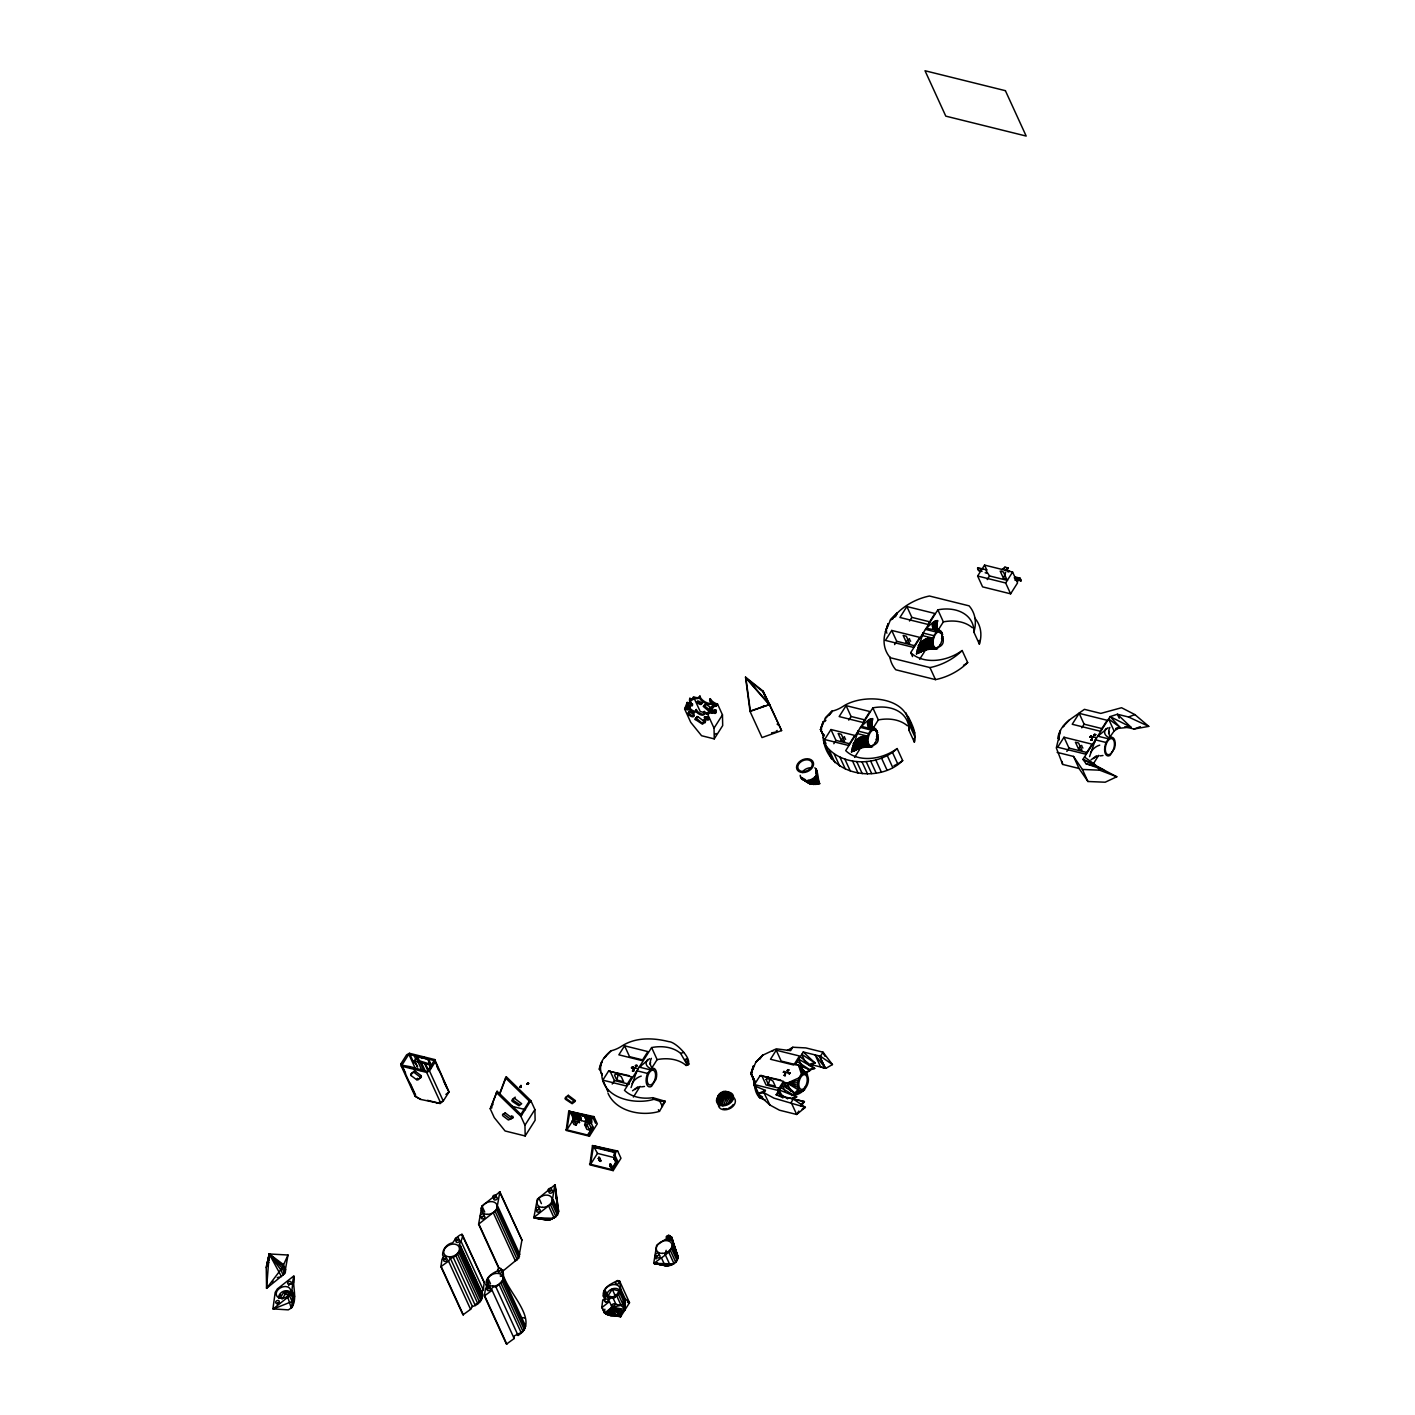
<?xml version="1.0" encoding="UTF-8"?>
<svg xmlns="http://www.w3.org/2000/svg" width="1415" height="1415" viewBox="0 0 1415 1415"><rect width="100%" height="100%" fill="white"/><g stroke="black" fill="none" stroke-linecap="round" stroke-linejoin="round"><path stroke-width="1.5" d="M691.051 699.753A3.113 1.61 -76.1 0 0 692.36 698.656L694.535 698.303A7.393 3.449 32.4 0 0 699.328 697.029A7.146 3.325 32.4 0 0 704.741 702.972A7.146 3.325 32.4 0 0 711.515 703.609A8.26 3.856 32.4 0 1 709.676 699.594L710.277 698.656A6.456 3.007 32.4 0 0 717.547 704.069L722.464 714.84L722.694 725.577L714.257 738.878L701.575 735.729L690.768 722.375L684.63 708.986L687.177 702.459A3.449 1.769 -76.1 0 0 690.007 702.335L691.068 702.601A4.21 2.176 -76.1 0 1 690.838 698.621L689.777 698.356A4.21 2.176 -76.1 0 0 690.007 702.335M684.63 708.986L685.691 709.251L687.637 706.386L688.221 702.724L687.177 702.459M937.579 620.601L936.235 628.614L937.579 620.601C933.21 619.929 923.464 631.886 926.913 628.455L940.161 630.666C952.03 654.101 927.055 645.099 916.495 653.854L923.111 633.053L933.688 635.671L937.491 631.072C927.373 629.021 935.563 614.092 936.606 628.95L936.606 626.757L933.316 622.565L934.254 627.499L938.87 630.559L936.306 630.577L940.161 630.666L942.691 634.521L932.414 626.191L942.142 632.717L934.961 626.739L935.793 620.937L936.783 624.599L935.775 628.578M268.938 1260.305L269.257 1253.973L288.006 1255.017L284.663 1273.606L266.568 1288.34L266.25 1267.628L269.257 1253.973L283.283 1264.426L285.865 1270.033M797.742 1085.163C797.901 1080.423 799.581 1072.499 805.56 1072.818C813.519 1081.131 803.384 1095.458 792.701 1095.175L798.52 1089.143L797.742 1085.163L784.016 1082.333L776.145 1094.75L781.699 1097.103M870.084 747.085C864.53 742.574 867.572 728.937 875.142 728.707C887.028 752.143 862.053 743.14 851.494 751.913L858.109 731.095L868.686 733.713M935.085 649.043L932.538 645.169L933.688 635.671M291.72 1307.796L292.144 1301.464L289.544 1295.875L291.685 1292.408L293.595 1276.118L277.322 1288.959L275.182 1292.426L272.918 1308.893L288.271 1309.865C299.856 1304.294 291.543 1285.368 294.108 1276.418L294.019 1276.224M936.925 627.871L933.812 623.078L936.677 623.095L936.235 628.614L936.606 626.757L932.361 625.306L936.925 627.871L937.614 631.125M293.559 1282.945L294.108 1276.418M872.577 718.643L871.392 727.947L872.577 718.643C868.209 717.971 858.463 729.928 861.912 726.496L872.489 729.114C865.078 729.397 867.537 714.15 871.445 723.613L871.392 727.947L871.605 724.798L868.297 720.606L869.252 725.541L873.851 728.601L871.304 728.637L875.142 728.707L877.689 732.563L876.433 732.174M933.971 621.68L933.812 623.078L934.89 621.256L936.482 624.351L936.005 627.995M288.006 1255.017L282.08 1267.999L266.568 1288.34L269.257 1253.973L282.965 1266.213L285.547 1271.837M868.969 719.722L868.545 722.057L873.886 728.831L877.123 730.777L868.032 725.93L872.171 727.009L874.841 729.592L867.413 724.232L872.418 726.974L872.595 729.167L871.499 726.16L867.36 723.348L871.923 725.93L872.011 728.124L872.418 726.974L867.501 722.428L871.605 724.798L872.011 728.124M610.944 1315.685L611.988 1307.195A2.547 1.84 -24.5 0 1 613.597 1303.799L621.079 1305.391L625.218 1309.512L619.805 1313.598L614.393 1315.596L605.691 1313.863L609.299 1315.366L611.988 1307.195L615.843 1304.099L613.279 1298.475A2.547 1.822 -24.6 0 0 609.865 1298.793A2.547 1.822 -24.6 0 0 609.405 1301.57L616.179 1315.172L620.69 1316.64L629.516 1302.702L619.593 1281.017L617.577 1280.522C611.386 1283.865 602.224 1287.226 603.268 1295.999L604.983 1299.748M619.593 1281.017L620.725 1289.065L625.147 1298.705L622.795 1303.94L621.079 1305.391L611.988 1307.195L607.707 1314.8L604.382 1312.855L601.817 1307.23L602.772 1299.907A2.547 1.822 -24.6 0 0 605.443 1297.679A2.547 1.822 -24.6 0 0 603.268 1295.999M604.859 1309.193L604.382 1312.855L606.221 1313.987L611.988 1307.195L625.218 1309.512L625.147 1298.705L629.516 1302.702L627.499 1302.207M613.279 1298.475L618.39 1294.301L620.725 1289.065M667.65 1265.947L654.154 1263.383C661.689 1256.379 677.891 1250.453 671.506 1237.081L669.49 1236.586L656.648 1245.288L653.73 1263.294L667.65 1265.947L675.822 1262.41L678.156 1257.174L671.506 1237.081L672.143 1241.45M409.908 1068.413L410.138 1066.662L401.895 1065.177L408.829 1054.246L428.533 1059.287L429.647 1061.692L428.427 1063.602L417.655 1060.295L416.47 1056.687L434.21 1060.543L427.277 1071.473L410.138 1066.662M873.356 730.105L872.171 727.009L867.625 725.099L873.886 728.831L870.667 724.215L871.693 718.767L871.233 726.673L871.463 722.393L869.871 719.298L868.81 721.137L871.675 721.155L871.003 726.054M936.394 629.905L936.447 625.572L932.503 624.386L938.074 629.905L933.051 627.871L939.843 631.55L932.644 627.057L935.439 627.588L938.888 630.772L935.686 626.173L936.695 620.707L936.252 627.305L936.482 624.351L932.821 623.484L937.42 628.932M292.286 1306.912L294.532 1296.211L291.95 1290.621M440.896 1266.673L448.537 1261.119L450.341 1258.271C456.001 1257.068 460.777 1251.974 460.529 1245.978L459.344 1244.439C466.862 1230.484 459.203 1232.836 452.729 1242.794C446.945 1243.75 442.4 1249.215 442.612 1255.123L443.797 1256.52L441.993 1259.368L440.896 1266.673L462.97 1314.853L470.594 1309.317L472.398 1306.469C478.075 1305.249 482.851 1300.155 482.586 1294.177L460.529 1245.978M482.586 1294.177L481.401 1292.638L483.222 1289.773L484.248 1282.503L462.192 1234.322M478.588 1224.205L496.594 1209.966L499.866 1191.855L481.967 1206.022L478.588 1224.205L498.805 1268.388M502.679 1271.254L518.668 1258.147L521.94 1240.053L499.866 1191.855M533.915 1217.431L551.921 1203.192L554.768 1184.974L537.275 1199.248L533.915 1217.431L549.993 1219.978L557.439 1215.237L558.642 1211.664L555.193 1185.08M590.763 1121.847L590.975 1116.647L592.018 1117.779M589.454 1136.21L588.711 1134.6L593.239 1127.472L591.399 1123.457L592.036 1116.913L593.982 1116.63L597.289 1123.846L589.454 1136.21L566.177 1130.444L568.759 1111.146L593.982 1116.63M612.748 1167.941L616.852 1161.485L614.039 1155.365L614.676 1151.067M613.155 1170.63L612.412 1169.02L617.541 1160.937L615.101 1155.63L615.737 1151.332L617.665 1151.032L620.99 1158.266L613.155 1170.63L589.878 1164.846L592.461 1145.566L617.665 1151.032M500.556 1269.361L502.573 1269.856C501.794 1288.004 542.741 1320.142 518.085 1335.442A2.547 1.822 -24.6 0 0 514.671 1335.742A2.547 1.822 -24.6 0 0 514.176 1338.519L506.446 1344.144L484.372 1295.945L485.451 1288.676A2.547 1.822 -24.6 0 0 487.255 1287.933M487.874 1288.782L486.035 1284.767C485.433 1277.108 492.473 1272.969 498.628 1270.422M600.756 1160.76L599.659 1158.231C602.472 1168.914 596.812 1148.467 599.854 1161.237L599.058 1157.877L600.756 1160.512M599.642 1161.096L600.597 1160.335L599.482 1157.93L600.314 1160.265M609.706 1164.846C614.994 1167.18 609.706 1169.391 609.706 1164.846L610.856 1164.368L611.581 1167.552C606.982 1160.212 614.305 1171.39 610.856 1164.846L609.741 1164.704L610.838 1167.127L609.741 1164.952L610.626 1165.058M614.694 1157.576L615.649 1160.954L614.977 1157.629M669.949 1236.144C669.684 1240.849 663.246 1236.268 668.641 1235.401C673.805 1236.091 668.676 1243.467 667.332 1238.868M717.723 1100.375C717.776 1093.424 730.847 1089.462 732.333 1097.403C732.28 1104.372 719.191 1108.334 717.723 1100.375A7.623 5.041 -0.4 0 1 722.817 1094.078A7.623 1.627 78.5 0 1 724.993 1093.158M908.147 716.397C911.968 724.338 916.902 733.041 914.373 742.168L908.855 730.122C913.153 696.834 863.999 692.289 842.933 706.456A24.108 17.334 -24.6 0 1 832.232 711.126L825.44 717.989L820.541 729.574A24.108 17.334 -24.6 0 1 823.212 737.569L825.971 743.582M1059.216 739.921A9.534 4.917 -76.1 0 1 1060.472 730.618L1056.315 747.898L1062.647 764.418L1079.044 768.487L1087.923 781.505L1105.186 782.212L1116.789 776.764L1097.368 766.541L1086.03 763.729L1082.988 759.377L1110.103 716.609L1117.408 714.239L1128.498 716.998L1148.75 726.373L1133.999 729.043L1124.766 726.744M266.568 1265.824L269.257 1253.973L282.08 1267.999L284.663 1273.606M514.176 1338.519L492.119 1290.321A2.547 1.822 -24.6 0 1 492.615 1287.544A2.547 1.822 -24.6 0 1 496.028 1287.261L503.262 1279.938L502.573 1269.856M292.074 1307.372L294.285 1297.997L291.685 1292.408M867.537 743.229L861.859 743.193L857.525 744.803L852.75 748.712L851.494 751.913M932.538 645.169L926.86 645.152L922.527 646.761L917.751 650.652L916.495 653.854M858.109 731.095L857.384 733.624L867.961 736.242L866.634 736.03L866.157 738.453L866.652 744.768L871.375 747.191M923.111 633.053L922.385 635.583L932.963 638.2L931.636 637.988L931.176 640.394L931.671 646.726L936.376 649.149M631.497 1067.883L633.124 1067.37L631.497 1067.883L633.124 1067.37L632.54 1068.148L633.177 1067.158L632.116 1066.892M783.132 1072.305L784.812 1071.58M1089.975 736.932L1091.619 736.419L1089.975 736.932L1091.619 736.419L1091.036 737.197L1091.673 736.207L1090.611 735.942M822.38 724.197L820.541 729.574L823.3 735.605L820.541 729.574L823.106 721.668M810.76 1064.522L825.953 1068.29L832.462 1064.558L823.017 1052.176L805.825 1047.914L792.789 1047.242L790.631 1050.655L776.304 1048.833L762.65 1055.236L755.858 1062.099L750.958 1073.684L755.168 1082.811M886.887 628.578L890.442 619.929L897.234 613.084A47.686 34.296 -24.6 0 1 929.443 596.016L969.098 605.85A47.686 34.296 -24.6 0 1 973.856 632.081L979.375 644.126A37.922 27.292 -24.6 0 0 979.215 640.376M266.25 1267.628L269.257 1253.973L280.701 1269.644L283.283 1275.251M608.627 1315.207L620.69 1316.64L621.61 1312.466L611.988 1307.195L604.806 1312.943L601.817 1307.23M932.467 640.624L927.037 640.694L922.987 642.428L917.769 647.858L918.795 649.538C916.549 656.118 924.702 650.652 922.527 646.761L920.015 643.312L921.059 642.162L926.082 638.837L931.636 637.988M631.072 1087.587L636.891 1070.784L647.469 1073.419L651.271 1068.803A9.534 4.917 -76.1 0 1 656.047 1079.238L651.519 1086.366A9.534 4.917 -76.1 0 1 646.743 1075.931L647.469 1073.419M650.086 1064.345L650.564 1062.347M1089.568 756.636L1095.387 739.833L1105.964 742.468L1114.118 731.042L1119.813 727.115L1110.103 716.609L1130.85 727.098L1115.621 728.654L1119.813 727.115L1108.599 718.979L1114.118 731.042M1108.582 733.394L1109.059 731.396M665.192 1254.221L666.147 1250.312M685.231 708.048L686.293 708.314A3.803 1.769 32.4 0 0 689.919 707.907A3.821 1.769 32.4 0 0 694.199 711.091A3.821 1.769 32.4 0 0 696.268 709.481A4.846 2.264 32.4 0 0 701.893 714.062A4.846 2.264 32.4 0 0 704.21 711.444A2.688 1.256 32.4 0 0 707.235 713.072L709.163 711.356A3.184 1.645 -76.1 0 0 709.587 707.659A4.316 2.229 -76.1 0 0 711.993 707.376L713.054 707.624A3.184 1.645 -76.1 0 0 713.072 704.086L712.01 703.821A3.184 1.645 -76.1 0 1 711.993 707.376M870.773 726.62L871.304 724.639M552.204 1219.323L534.269 1217.961L545.748 1219.871M636.166 1073.313L636.891 1070.784M1094.662 742.362L1095.387 739.833M1105.964 742.468L1105.239 744.98A9.534 4.917 -76.1 0 0 1110.014 755.415L1114.542 748.287A9.534 4.917 -76.1 0 0 1109.749 737.852M707.553 713.284L709.163 713.39L710.224 711.621A3.184 1.645 -76.1 0 0 710.631 707.925A4.316 2.229 -76.1 0 0 713.054 707.624M520.278 1087.286L520.968 1085.517L520.826 1087.428L519.729 1087.145L520.968 1085.517L520.826 1087.428M633.036 1071.137L633.708 1069.386L633.584 1071.279L632.47 1071.014L633.708 1069.386L633.584 1071.279M784.671 1075.559L785.343 1073.79L785.219 1075.701L784.122 1075.418L785.343 1073.79L785.219 1075.701M1091.513 740.187L1092.203 738.435L1092.079 740.328L1090.965 740.063L1092.203 738.435L1092.079 740.328M605.673 1056.757A9.534 4.917 -76.1 0 0 604.311 1057.872L611.015 1050.814A24.108 17.334 -24.6 0 0 621.716 1046.145C635.53 1037.036 653.323 1037.726 668.764 1041.635C676.299 1041.635 695.508 1062.364 686.151 1065.477A37.922 27.292 -24.6 0 0 657.126 1059.605L651.607 1047.56L624.493 1090.328A38.612 27.769 -24.6 0 0 652.863 1097.686L665.298 1101.312L659.461 1111.359C641.579 1116.7 616.162 1111.624 608.043 1093.353M888.107 623.626L885.542 631.532A47.686 34.296 -24.6 0 0 890.3 657.745L929.973 667.579A47.686 34.296 -24.6 0 0 962.165 650.529L967.683 662.574A38.612 27.769 -24.6 0 1 963.474 665.315M765.303 1100.109L759.678 1097.775C752.78 1090.947 755.769 1081.025 750.958 1073.684L753.523 1065.778L750.958 1073.684L755.132 1082.068M887.382 626.155L885.542 631.532L886.957 633.124M753.717 1079.716L750.958 1073.684L752.798 1068.307M659.284 1100.145L662.415 1106.512L661.672 1105.363L665.298 1101.312L660.027 1101.294L653.942 1099.313C635.706 1104.885 605.479 1099.048 601.994 1077.257A24.108 17.334 -24.6 0 0 599.323 1069.262L601.976 1061.568A9.534 4.917 -76.1 0 0 600.738 1070.872M823.919 736.437L820.541 729.574L823.194 721.88M888.196 623.82L885.542 631.532L886.745 630.966M1003.5 578.31L1000.21 571.147L1003.394 571.943L1006.666 579.089L1003.5 578.31L1005.658 572.297M490.209 1108.723L497.107 1091.266L521.64 1115.144L520.578 1114.879L529.015 1101.577L530.077 1101.843L505.544 1077.947L506.305 1076.762L530.82 1100.64L534.905 1109.537L535.118 1120.273L525.177 1135.962L505.084 1130.974L494.277 1117.62L490.209 1108.723L493.074 1104.213M497.107 1091.266L490.97 1107.538L492.013 1107.804M505.544 1077.947L499.407 1094.237L500.45 1094.485M500.149 1093.034L506.305 1076.762M841.43 740.646L838.158 733.483L841.324 734.279L844.614 741.425L841.43 740.646L842.827 737.056M906.449 642.587L903.159 635.441L906.343 636.237L909.615 643.383L906.449 642.587L907.829 639.014M1078.708 749.384L1075.435 742.238L1078.601 743.016L1081.874 750.18L1078.708 749.384L1080.105 745.793M616.745 1080.016L614.481 1075.082L616.905 1073.72L621.344 1076.78L623.608 1081.732L616.745 1080.016L618.125 1075.135A6.35 3.272 -76.1 0 1 616.799 1073.755M768.38 1084.438L769.76 1079.557A6.35 3.272 -76.1 0 1 768.08 1076.974L766.116 1079.504L768.38 1084.438L775.261 1086.154L772.997 1081.201L768.54 1078.142L766.116 1079.504M867.466 738.683L859.294 739.744L852.767 745.9L853.758 751.1L860.921 747.368L868.651 746.766L860.161 746.819L852.608 751.56L852.29 747.898L856.446 743.529L861.841 741.071L867.324 741.053M930.274 637.935L931.176 640.394L928.877 638.077L931.017 642.781L926.082 638.837L931.671 646.726L930.929 648.583L926.86 645.152L920.015 643.312L918.3 645.877L919.945 648.495L919.785 652.209L925.941 649.308L933.652 648.724L925.18 648.778L917.627 653.5L917.291 649.856L921.448 645.488L926.86 643.029L932.326 643.011M600.685 1160.884L598.899 1157.912L600.331 1161.184L598.899 1158.85L599.642 1158.107M615.118 1160.813L613.933 1158.195L615.95 1160.831L614.234 1157.718L615.136 1157.824L597.501 1153.384L594.247 1147.441L615.401 1152.677M895.465 616.763L897.234 613.084L890.442 619.929M420.768 1099.437L415.09 1096.236L401.294 1066.132L400.923 1063.832L406.636 1054.794L409.43 1053.291L434.812 1059.587L448.98 1091.991L443.266 1101.029L440.153 1103.47L420.768 1099.437L415.09 1096.236L414.701 1093.954M853.157 746.678L854.925 746.536L854.784 750.251L852.361 750.693L860.408 745.387L868.085 745.033C865.75 748.765 860.992 738.453 856.04 740.222L858.94 744.131L858.551 748.146L854.925 746.536L853.298 743.919L854.094 742.61L859.719 737.498L866.634 736.03M414.825 1061.02L417.584 1067.034L414.259 1060.879L415.586 1058.774L414.117 1055.555M410.668 1074.622L414.294 1071.137L415.532 1071.438L421.033 1075.595L420.556 1077.947L416.594 1079.698L411.093 1075.559L410.668 1074.622L414.294 1071.137M411.093 1075.559L411.57 1073.189M422.413 1058.279L423.315 1056.846L427.312 1059.234M413.392 1072.552L415.532 1071.438M427.56 1059.446L432.159 1066.273M416.594 1079.698L417.496 1078.283M417.85 1080.016L421.458 1076.532M420.556 1077.947L421.033 1075.595M430.903 1068.555L429.063 1064.54L430.39 1062.435M401.294 1066.132L426.676 1072.411L429.47 1070.907L435.201 1061.887L434.812 1059.587M685.691 709.251A3.803 1.769 32.4 0 0 689.317 708.844L689.919 707.907M699.328 697.029L699.93 696.074A7.146 3.325 32.4 0 0 705.342 702.035A7.146 3.325 32.4 0 0 712.116 702.671L711.515 703.609M689.317 708.844A3.821 1.769 32.4 0 0 693.598 712.046A3.821 1.769 32.4 0 0 695.667 710.418L696.268 709.481M695.048 719.634L697.1 716.379M695.667 710.418A4.846 2.264 32.4 0 0 701.292 715.017A4.846 2.264 32.4 0 0 703.609 712.382L704.21 711.444M703.609 712.382A2.688 1.256 32.4 0 0 706.633 714.027L707.235 713.072M714.257 738.878L714.027 728.141L707.695 714.292L708.614 713.514M717.547 704.069L716.344 705.979L715.477 704.546A6.456 3.007 32.4 0 1 709.676 699.594M714.027 728.141L722.464 714.84M519.729 1087.145L520.968 1085.517M527.6 1083.112L526.999 1084.067L528.096 1084.332L528.697 1083.377L527.6 1083.112C527.795 1084.81 526.292 1083.925 528.697 1083.377M527.105 1084.208L528.149 1083.253M525.177 1135.962L524.947 1125.226L520.879 1116.329L530.82 1100.64M524.947 1125.226L534.905 1109.537M570.563 1113.021L573.8 1118.964L566.867 1129.895L569.821 1111.412L570.563 1113.021L591.718 1118.257M574.189 1121.264L573.128 1116.7L581.37 1118.841M576.082 1125.031L574.419 1121.405L576.223 1118.557L577.886 1122.183L576.082 1125.031L573.959 1124.501L572.297 1120.892L574.119 1118.045L572.527 1117.638M579.478 1122.573L578.417 1118.009L579.478 1122.573L575.764 1121.653M607.778 1091L602.808 1080.158L608.538 1071.137L629.038 1075.63M624.581 1045.809L618.85 1054.829L642.127 1060.613L647.84 1051.575L624.581 1045.809L629.534 1056.651L642.233 1059.8M891.733 630.436L885.419 640.411L913.436 647.363L919.768 637.387L891.733 630.436L896.703 641.278L914.727 645.753M906.874 606.54L899.94 617.471L927.975 624.422L934.908 613.491L906.874 606.54L911.844 617.382L929.85 621.857M591.399 1123.457L588.746 1122.803L590.957 1127.613L589.454 1130.001L586.8 1129.329L584.607 1124.518L586.111 1122.148L575.463 1118.274L573.995 1115.073M830.959 729.539L824.644 739.514L848.434 745.422L854.766 735.429L830.959 729.539L835.929 740.381L849.814 743.812M846.099 705.643L839.166 716.574L862.973 722.464L869.889 711.533L846.099 705.643L851.069 716.485L864.936 719.917M586.518 1121.246L585.35 1117.549L590.285 1118.787M588.304 1123.103L586.093 1118.292L586.995 1116.86L589.206 1121.688L587.243 1125.173L589.454 1130.001M612.2 1084.032L614.411 1080.547L609.989 1070.907M590.409 1122.113L589.807 1123.068L590.232 1121.706L591.806 1122.095M894.598 644.603L896.703 641.278M909.527 621.026L911.844 617.382M833.824 743.706L835.929 740.381M848.752 720.129L851.069 716.485M565.805 1129.63L588.021 1135.131L592.178 1127.207L593.239 1127.472M589.153 1133.362L592.178 1127.207M632.47 1071.014L633.708 1069.386M635.547 1066.185C638.165 1066.096 633.832 1066.362 636.149 1065.23L637.245 1065.513L636.644 1066.45L635.353 1065.778L636.149 1065.23M908.855 730.122A37.922 27.292 -24.6 0 0 872.843 707.871L845.71 750.64A38.612 27.769 -24.6 0 0 897.163 748.57L902.682 760.616C878.538 784.388 826.201 775.491 823.212 737.569M912.569 656.595L910.729 652.58L937.844 609.83A37.922 27.292 -24.6 0 1 973.856 632.081M597.501 1153.384L590.568 1164.315L593.522 1145.832L594.247 1147.441M633.389 1097.05L640.146 1086.384M651.501 1068.484L657.126 1059.605M854.607 757.361L861.364 746.696M872.719 728.796L878.344 719.917L872.843 707.871M919.626 659.302L926.383 648.654M937.721 630.754L943.363 621.875L937.844 609.83M982.01 571.43L978.579 570.581L977.783 567.698L986.768 569.927L986.167 570.864L989.527 575.94L1007.551 580.415M939.171 631.461L940.568 633.407M978.579 570.581L977.783 567.698M1017.933 580.875L1015.298 580.221L1015.899 579.283L1017.562 582.892L1010.628 593.822L982.594 586.871L977.624 576.029L984.557 565.098L1012.592 572.049L1014.803 576.86L1020.091 578.169L1021.188 580.592L1018.234 580.415L1017.137 577.992L1018.234 580.415M589.507 1164.05L611.722 1169.551L616.48 1160.671L617.541 1160.937M987.21 579.584L989.527 575.94M1010.628 593.822L1005.658 582.98L1012.592 572.049M1015.298 580.221L1014.803 576.86M1020.887 581.07L1020.091 578.169M614.906 1297.608L619.133 1290.94L612.253 1289.242L608.025 1295.892L613.19 1297.166M759.413 1095.422L754.46 1084.58L760.173 1075.542L780.673 1080.052M776.216 1050.231L770.485 1059.251L793.762 1065.017L799.493 1055.997L776.216 1050.231L781.186 1061.073L795.991 1064.734M754.16 1085.73L765.427 1090.417L763.959 1092.734L757.609 1093.813L769.919 1105.027L779.488 1110.209L796.68 1114.472L805.347 1107.326L793.32 1099.013L776.145 1094.75M784.122 1075.418L785.343 1073.79M787.784 1069.652L787.182 1070.607L788.279 1070.872L788.88 1069.917L787.784 1069.652C787.978 1071.35 786.457 1070.465 788.88 1069.917M787.288 1070.748L788.332 1069.793M779.382 1093.954L777.719 1090.346L783.45 1081.325L760.173 1075.542M789.375 1073.861L790.012 1072.871L787.96 1072.57L789.375 1073.861L787.96 1072.57L790.012 1072.871M832.462 1064.558L820.435 1056.244L803.26 1051.982L795.389 1064.398L798.555 1065.177L806.692 1073.561M793.32 1099.013L791.162 1102.427L796.68 1114.472L798.838 1111.058M820.435 1056.244L823.017 1052.176L824.857 1056.191M1064.009 737.233L1057.677 747.208L1085.712 754.16L1092.044 744.184L1064.009 737.233L1068.979 748.075L1086.985 752.532M1079.15 713.337L1072.216 724.268L1100.233 731.219L1107.167 720.288L1079.15 713.337L1084.102 724.179L1102.126 728.637M1066.857 751.4L1068.979 748.075M1081.803 727.823L1084.102 724.179M1090.965 740.063L1092.203 738.435M1094.043 735.234C1096.66 735.146 1092.327 735.411 1094.644 734.279L1095.741 734.562L1095.139 735.499L1093.848 734.827L1094.644 734.279M1093.282 763.905L1098.712 755.327M279.905 1298.333L284.203 1291.683L289.456 1293.062L286.219 1298.05M282.08 1299.076L285.317 1294.088L284.203 1291.683M690.662 703.856L691.74 703.786L691.157 705.714M801.085 1106.194L804.392 1101.595L788.031 1097.704M894.262 617.152L897.234 613.084L890.548 620.141M829.261 715.194L832.232 711.126L825.44 717.989M759.678 1059.304L762.65 1055.236L755.858 1062.099M267.453 1264.055L268.832 1262.41M705.024 719.298L704.086 722.251M832.232 711.126L825.529 718.183M762.65 1055.236L755.946 1062.294M1148.75 726.373L1134.901 714.61L1121.547 707.73L1100.799 713.408L1084.421 709.34L1069.51 719.864L1062.806 726.921A9.534 4.917 -76.1 0 1 1064.168 725.807M919.892 652.492L921.2 647.575L919.096 644.55L925.392 645.541L929.443 648.654L929.796 644.851L922.191 641.137L925.392 645.541C926.683 650.104 921.696 652.368 918.423 651.484L917.751 650.652M854.784 750.251L856.181 745.617L854.094 742.61L860.391 743.582L864.441 746.696L864.777 742.893L861.081 736.879L866.015 740.823L863.875 736.118L866.157 738.453L865.273 735.995M640.694 1066.185L639.315 1067.299L649.573 1058.668M1099.172 735.234L1097.81 736.348L1108.069 727.717M917.769 647.858L921.2 647.575L924.986 649.573L922.085 651.095L924.685 648.689M921.024 651.837L924.172 649.06M632.523 1090.788L637.935 1086.791M689.335 1063.992L687.177 1064.752L680.633 1053.432A37.922 27.292 -24.6 0 0 651.607 1047.56M1091.018 759.837L1096.43 755.84M1001.785 569.821L1004.951 567.15L1008.117 567.946A2.476 1.274 -76.1 0 0 1007.657 571.359A2.476 1.274 -76.1 0 0 1009.549 571.076L1006.383 570.28M1004.968 570.599L1008.117 567.946M273.254 1308.822L289.544 1295.875M920.953 651.749L922.209 650.723L917.291 649.856M852.29 747.898L854.607 748.464C863.875 747.81 850.893 751.56 857.207 748.765L857.525 744.803L855.014 741.354L861.859 743.193L865.927 746.625L866.652 744.768L857.189 739.178L860.391 743.582L860.161 746.819L854.89 750.534M824.432 743.671C839.82 767.036 877.565 766.806 897.163 748.57M611.581 1166.632L609.794 1164.58L610.749 1164.969M602.224 1307.319L609.405 1301.57M445.884 1094.432L448.98 1091.991L435.201 1061.887M484.372 1295.945L492.119 1290.321M705.731 721.155L701.787 722.906L695.862 717.829M515.255 1097.138L512.548 1099.207L512.973 1100.145L519.712 1104.602M801.297 1103.912L804.392 1101.595L792.276 1098.748M705.236 719.085L708.544 717.829M686.151 1065.477L687.177 1064.752M801.792 1091.301L799.387 1090.452L792.701 1095.175L803.154 1090.788M1095.741 734.562L1094.149 735.375M637.245 1065.513L635.653 1066.326M922.138 651.059L923.553 650.104L923.942 646.071L921.059 642.162C925.994 640.394 930.769 650.705 933.104 646.973L923.854 647.911L917.38 652.633L919.785 652.209M772.254 1051.257L773.351 1050.567M804.94 1073.649L810.53 1070.182L797.193 1061.533M787.341 1050.496L792.789 1047.242M802.093 1109.183L805.347 1107.326L773.97 1098.164L763.959 1092.734L769.919 1105.027M800.501 1091.195L792.701 1095.175L804.622 1089.886M1094.821 737.215L1096.554 737.993M636.326 1068.166L638.059 1068.944M820.541 729.574L821.744 729.008M750.958 1073.684L752.161 1073.118M799.104 1077.823L787.182 1083.129L790.861 1091.16M809.221 1065.548L815.075 1063.001L803.26 1051.982M806.621 1071.88L810.53 1070.182L795.69 1063.921M765.427 1090.417L757.609 1093.813L762.614 1097.05M791.622 1095.528L795.531 1093.83L783.715 1082.811L785.537 1086.826M547.782 1220.155L534.18 1217.926L540.548 1217.979M792.683 1098.571L796.68 1096.873L780.691 1087.569M928.894 648.548L934.979 648.194L931.141 647.239M865.432 746.342L863.893 746.589L870.048 746.925L860.921 747.368L864.441 746.696L862.389 746.925L863.327 742.963L859.719 737.498L866.192 742.981L858.427 738.276L861.859 743.193C865.149 746.536 855.615 750.003 859.966 747.633L856.181 745.617L852.767 745.9M918.3 645.877L923.942 646.071L927.939 648.848L928.328 644.922L924.738 639.456L931.194 644.939L923.429 640.217L926.86 645.152C928.275 650.21 922.492 651.926 919.945 648.495L918.158 648.636M853.298 743.919L858.94 744.131L862.938 746.908L859.772 747.951L861.434 747.208L857.525 744.803L853.581 744.626M870.048 746.925L872.737 746.678M891.91 619.027L893.272 618.497M1128.498 716.998L1134.901 714.61M1133.999 729.043L1140.402 726.656M273.343 1308.999L292.144 1301.464L293.471 1299.801L290.871 1294.194M750.056 711.462L769.636 704.493L781.593 730.6L762.013 737.569L750.056 711.462L745.51 677.148L763.021 691.033L769.636 704.493L750.357 710.984L745.882 677.962L762.72 691.51L768.84 704.299L745.882 677.962M680.633 1053.432L683.693 1052.371M414.259 1060.879L429.063 1064.54M927.391 648.884L925.941 649.308L929.443 648.654L924.773 649.909L926.454 649.167L922.527 646.761L918.583 646.584M808.407 1070.111L814.686 1068.466L800.2 1056.793M792.488 1097.969L796.68 1096.873L779.187 1089.939L782.866 1097.969M934.271 622.158L937.048 621.839L936.447 625.961M869.252 720.217L872.047 719.899L871.251 725.347L871.675 721.155L870.791 718.979L870.207 719.97L869.942 724.798L876.256 729.45M798.378 1080.352L787.182 1083.129L799.387 1090.452M436.634 1103.364L443.266 1101.029L429.47 1070.907M1090.293 736.437L1091.619 736.419M631.798 1067.388L633.124 1067.37M1099.968 755.911L1102.975 755.504M641.473 1086.861L644.479 1086.455M810.883 1063.691L815.075 1063.001L801.757 1054.352L805.418 1062.382M611.262 1167.623L609.794 1164.58M657.604 1262.923L653.73 1263.294L665.581 1265.735L653.73 1263.294L658.046 1263.63M811.096 1068.608L814.686 1068.466L798.697 1059.163L802.376 1067.193M797.883 1082.793L787.182 1083.129L797.954 1087.339M934.979 648.194L930.433 648.3L935.05 648.884M419.636 1070.377L421.21 1070.377M669.861 1265.682L654.154 1263.383L674.088 1263.86L668.587 1251.815M549.993 1219.978L534.127 1217.873L554.273 1218.28L548.755 1206.234M935.262 630.011L937.667 630.1M870.26 728.053L872.666 728.159M1057.129 752.373L1073.525 756.424L1082.404 769.459L1099.667 770.167L1116.789 776.764M654.154 1263.383L672.072 1264.975M1126.888 726.691L1130.85 727.098L1117.408 714.239L1119.247 718.254M616.073 1160.725L614.004 1157.93L616.179 1160.601M614.977 1158.319L613.933 1158.195L615.118 1160.335M599.642 1160.618L598.474 1158.337L600.597 1161.007L599.217 1157.859L600.473 1161.114M598.527 1158.69L600.013 1161.255M611.581 1167.552L610.006 1164.368L611.952 1166.774M610.148 1315.508L612.642 1315.755L611.988 1307.195L619.805 1313.598L620.69 1316.64L614.393 1315.596L611.988 1307.195L623.431 1311.104M800.2 775.296C801.987 787.394 824.273 776.092 814.828 767.814M613.349 1315.349L618.673 1316.145M708.101 713.178L709.163 713.39M936.412 648.353L937.738 648.636L931.477 647.221M708.296 713.036L709.357 713.248M707.907 713.266L708.968 713.478M708.49 712.842L709.534 713.054M707.73 713.301L708.791 713.514M810.848 784.087L819.71 783.698L816.031 775.668L819.71 783.698L814.651 777.313L818.188 784.105L812.882 778.71L816.65 784.388L810.813 779.771L815.128 784.529L808.602 780.408L813.643 784.529L804.357 780.302L809.575 783.662L810.848 784.087L804.357 780.302M708.667 712.594L709.711 712.824M708.827 712.329L709.87 712.559M940.161 630.666L934.36 629.357L941.276 631.408M875.142 728.707L869.358 727.416L875.054 729.008M708.968 712.028L710.012 712.258M707.376 713.195L708.437 713.443M709.074 711.692L710.135 711.957M554.768 1184.974L558.642 1211.664L553.124 1199.619M977.482 568.158L982.629 569.449M1017.137 577.992L1019.79 578.647M1014.201 577.815L1016.837 578.47M1015.899 579.283L1021.188 580.592M985.158 572.757L987.263 573.27M977.624 576.029L1005.658 582.98M925.445 629.357L936.023 631.974M967.683 662.574A47.686 34.296 -24.6 0 1 935.474 679.625L895.819 669.79A47.686 34.296 -24.6 0 1 889.84 656.843M1097.722 736.154L1108.299 738.772M860.444 727.398L871.021 730.034M693.491 699.098L692.36 698.656L693.562 696.764A7.393 3.449 32.4 0 0 699.93 696.074M712.01 703.821A9.003 4.634 -76.1 0 0 715.123 705.378L716.344 705.979M709.587 707.659L710.631 707.925M687.212 702.954L688.256 703.22M687.195 703.467L688.256 703.733M687.159 704.016L688.203 704.263M687.071 704.546L688.132 704.812M686.947 705.095L687.991 705.36M686.77 705.625L687.832 705.89M709.163 711.356L710.224 711.621M686.576 706.12L687.637 706.386M686.363 706.598L687.407 706.863M686.098 707.04L687.159 707.305M685.833 707.429L686.894 707.695M685.532 707.765L686.593 708.031M708.667 713.585L700.213 711.497L694.093 698.161M706.633 714.027L707.695 714.292M783.751 1071.314L784.777 1071.792M787.96 1072.57L789.694 1073.366M780.85 1088.63L766.046 1084.969L761.641 1075.329M754.46 1084.58L777.719 1090.346M639.226 1067.105L649.803 1069.722M608.538 1071.137L631.815 1076.903L626.084 1085.924L602.808 1080.158M614.411 1080.547L629.215 1084.226M568.759 1111.146L592.036 1116.913M572.969 1113.057L587.773 1116.736M585.049 1118.027L586.093 1118.292M590.338 1120.945L591.399 1121.211M576.223 1118.557L577.815 1118.964M590.939 1122.236L585.12 1120.804L586.73 1126.57M572.297 1120.892L574.419 1121.405M511.204 1106.106L525.478 1109.643M584.607 1124.518L587.243 1125.173M590.957 1127.613L592.549 1128.003M587.649 1134.335L588.711 1134.6M427.472 1100.322L440.153 1103.47L440.472 1102.533L426.676 1072.411M592.461 1145.566L615.737 1151.332M594.565 1146.964L615.702 1152.199M614.039 1155.365L615.101 1155.63M615.136 1158.071L614.004 1157.93L615.207 1160.229M615.49 1160.972L614.022 1158.407L615.808 1160.901M599.73 1160.512L598.527 1158.213L599.5 1158.602M610.926 1164.598L611.74 1167.481M611.121 1166.774L609.883 1164.457L611.952 1167.251M611.351 1168.755L612.412 1169.02M522.613 1317.542L524.647 1318.055M707.783 703.679L703.821 705.431L710.984 710.825M521.94 1240.053L499.46 1191.748M484.248 1282.503L461.768 1234.216M285.317 1294.088L288.819 1294.99M938.941 630.241L933.617 628.649L940.055 630.966M873.939 728.283L868.615 726.691L871.888 727.133L875.92 730.246M941.683 636.29L942.903 636.697L941.523 638.678L942.761 639.067M876.681 734.35L877.901 734.739L876.522 736.72L877.76 737.109M876.009 739.143L877.265 739.55M1086.03 763.729L1103.735 769.866L1082.988 759.377L1095.723 765.126L1084.491 757.007M613.951 1158.301L615.348 1160.954M599.589 1158.478L598.633 1158.107L600.172 1161.237M598.474 1158.337L599.359 1158.708M609.883 1164.457L610.909 1164.722M415.586 1058.774L417.938 1059.906M795.531 1093.83L782.194 1085.181L784.954 1091.213M777.649 1092.38L787.642 1098.854M823.371 734.297L824.485 735.039M711.303 707.73L705.926 704.316L703.22 706.368L709.145 711.462M414.63 1072.871L420.131 1077.01M675.503 1253.018L677.82 1255.512M662.379 1263.984L663.776 1265.063M620.69 1316.64L611.988 1307.195M800.466 776.976L809.575 783.662L801.279 778.445L807.364 782.442L805.683 780.744M929.814 640.323L927.479 638.36L929.655 642.693M864.813 738.382L862.46 736.419L864.653 740.753M556.219 1207.384L557.563 1208.516L554.963 1185.363M817.446 781.027L819.108 782.707L817.251 772.095L817.446 781.027L816.986 770.414M496.347 1092.451L520.879 1116.329M801.438 1074.144L798.555 1065.177L807.558 1074.887M802.906 1073.224L798.555 1065.177L805.56 1072.818M745.51 677.148L769.636 704.493M852.75 748.712L855.951 749.791M798.555 1065.177L804.286 1072.712M652.863 1097.686L653.942 1099.313M658.382 1109.731L659.461 1111.359M1097.368 766.541L1099.667 770.167M413.728 1068.52L414.347 1069.545M269.257 1253.973L281.497 1276.648M610.006 1164.368L611.262 1166.703L610.484 1164.227M599.995 1160.335L598.757 1158.001L599.854 1160.406M598.633 1158.779L599.854 1161.237M781.593 730.6L763.021 691.033M599.571 1160.76L598.457 1158.478L599.553 1160.884M723.1 1093.742L722.11 1091.849L726.956 1104.036M287.793 1297.307L291.278 1308.168M1082.404 769.459L1087.923 781.505M1073.525 756.424L1079.044 768.487M984.557 565.098L986.768 569.927M929.973 667.579L935.474 679.625M905.795 712.665L911.295 724.71M909.191 720.836L914.709 732.882M909.597 725.329L915.116 737.374M892.458 752.373L897.977 764.418M887.223 755.469L892.741 767.514M881.598 758.263L887.117 770.308M875.797 759.961L881.315 772.024M870.649 761.04L876.168 773.085M866.157 761.553L871.658 773.598M861.965 761.801L867.483 773.846M856.712 761.588L862.23 773.634M852.538 761.005L858.056 773.05M844.773 758.9L850.291 770.945M839.732 756.777L845.25 768.823M834.231 754.071L839.749 766.116M829.438 750.587L834.956 762.632M823.459 740.08L827.138 748.111M823.742 741.619L831.489 758.829M784.016 1082.333L786.758 1088.365M752.002 1075.258L755.185 1082.121M753.505 1079.733L755.345 1083.749M753.629 1081.679L756.388 1087.693M753.877 1084.208L759.678 1097.775M669.472 1235.596L670.922 1238.514M669.083 1235.454L670.869 1238.886M668.641 1235.401L670.692 1239.275M669.472 1237.63L670.392 1239.628M668.163 1235.437L669.083 1237.453M672.656 1245.129L678.156 1257.174L671.506 1237.081L675.008 1251.037M669.1 1237.93L670.02 1239.929M668.658 1238.16L669.578 1240.177M672.408 1246.916L677.926 1258.961M668.198 1238.302L669.118 1240.318M667.721 1238.355L668.641 1240.354M666.589 1236.48L667.509 1238.496M666.412 1236.869L668.198 1240.301M666.359 1237.241L667.809 1240.159M671.612 1248.702L677.131 1260.747M670.303 1250.365L675.822 1262.41M665.192 1254.539L669.419 1263.754M661.336 1257.634L664.077 1263.63M593.345 1118.434L595.556 1123.262M654.685 1255.972L656.082 1259.032M585.35 1117.549L586.818 1120.768M579.602 1115.038L581.07 1118.239M579.372 1115.055L581.211 1119.07L575.923 1117.762L574.083 1113.746M581.211 1120.804L579 1115.975L572.65 1114.401L574.861 1119.23M574.242 1113.517L576.082 1117.532M620.495 1290.851L624.899 1300.491L625.218 1309.512L618.39 1294.301M619.699 1292.638L624.103 1302.278L625.218 1309.512M616.657 1295.751L621.079 1305.391M612.253 1289.242L615.49 1296.317M605.602 1291.17L607.371 1295.026M603.922 1291.028L605.691 1294.884M552.805 1201.406L558.306 1213.451M551.921 1203.192L557.439 1215.237M550.541 1204.837L556.06 1216.882M538.655 1197.603L541.414 1203.617M436.97 1066.556L438.809 1070.571M443.408 1080.618L447.087 1088.648M497.797 1206.394L519.871 1254.592M497.479 1208.18L519.535 1256.379M496.594 1209.966L518.668 1258.147M495.215 1211.611L517.289 1259.792M425.473 1063.656L428.232 1069.669M493.428 1213.009L515.502 1261.207M424.323 1062.983L427.843 1070.66M420.98 1061.657L425.384 1071.261M417.443 1056.545L423.969 1070.925M417.991 1061.798L421.67 1069.828M481.967 1206.022L484.726 1212.054M481.082 1207.809L482.922 1211.824M409.43 1053.291L414.029 1063.337M408.829 1054.246L415.267 1068.307M479.013 1224.311L499.23 1268.494M503.581 1278.134L525.655 1326.333M503.262 1279.938L525.336 1328.119M502.378 1281.707L524.452 1329.905M401.895 1065.177L405.574 1073.207M410.173 1083.236L415.692 1095.298M400.923 1063.832L413.781 1091.938M500.998 1283.352L523.072 1331.55M499.212 1284.749L521.286 1332.948M496.028 1287.261L518.085 1335.442M487.75 1277.763L490.51 1283.794M486.866 1279.549L488.706 1283.564M461.149 1241.592L483.222 1289.773M484.797 1296.052L506.853 1344.25M459.344 1244.439L481.401 1292.638M460.123 1248.861L482.179 1297.042M459.787 1250.648L481.861 1298.846M458.92 1252.434L480.976 1300.615M457.54 1254.079L479.597 1302.26M455.754 1255.476L477.81 1303.657M453.295 1257.387L475.352 1305.585M450.341 1258.271L472.398 1306.469M448.537 1261.119L470.594 1309.317M441.321 1266.779L463.377 1314.96M512.69 1116.134L513.114 1117.072L510.391 1119.141L503.227 1113.746M610.856 1164.368L611.846 1166.703L610.749 1164.297M752.922 1077.098L755.062 1082.28M829.951 755.716L828.978 752.143M671.506 1237.081L676.918 1254.097M602.082 1075.294L601.287 1072.676A9.534 4.917 -76.1 0 0 602.153 1073.985M936.606 628.95L936.323 626.491M871.605 727.009L871.445 723.613L868.439 722.977L867.802 721.526L871.463 722.393L871.428 724.002M1062.117 761.429L1062.647 764.418M607.495 1089.302L607.76 1091.832M555.388 1187.733L555.865 1198.646M759.112 1092.751L759.148 1093.724M816.172 768.946L816.243 772.749M962.165 650.529A38.612 27.769 -24.6 0 1 910.729 652.58M974.617 617.895A47.686 34.296 -24.6 0 1 979.375 644.126M943.363 621.875A37.922 27.292 -24.6 0 1 972.37 627.747M910.659 641.26A8.26 4.263 -76.1 0 1 909.42 638.572M1004.455 568.282A2.476 1.274 -76.1 0 1 1004.951 567.15M914.214 738.418A37.922 27.292 -24.6 0 1 914.373 742.168M878.344 719.917A37.922 27.292 -24.6 0 1 907.369 725.789M902.682 760.616A38.612 27.769 -24.6 0 1 893.979 765.71M845.657 739.32A8.26 4.263 -76.1 0 1 844.419 736.614M824.998 721.438A6.987 3.608 -76.1 0 1 825.935 720.235M653.624 1069.28A14.309 10.294 -24.6 0 1 651.36 1058.332M650.086 1068.325A14.663 7.959 -8.9 0 1 647.752 1059.411M634.804 1089.568A12.806 6.88 -8.6 0 1 639.704 1087.056M632.081 1083.625A13.018 10.789 -49.1 0 1 641.243 1076.108M599.323 1069.262A30.122 21.667 -24.6 0 1 611.015 1050.814M733.218 1104.478A7.623 5.483 -24.6 0 1 728.796 1108.051M726.903 1108.635A7.623 5.483 -24.6 0 1 723.242 1108.617M719.828 1105.823A7.623 5.483 -24.6 0 1 724.038 1098.181A7.623 5.483 -24.6 0 1 733.165 1098.748M734.226 1098.058A8.915 6.403 -24.6 0 1 729.114 1108.918A8.915 6.403 -24.6 0 1 718.342 1104.655M719.457 1101.065A8.915 6.403 -24.6 0 1 720.801 1099.402M726.815 1096.218A8.915 6.403 -24.6 0 1 731.095 1096.254M719.828 1095.9A7.623 2.423 45.2 0 1 722.817 1094.078A7.623 2.883 -89.6 0 1 726.885 1092.981M730.228 1101.896A7.623 2.423 45.2 0 0 722.817 1094.078A7.623 1.114 56.6 0 0 721.332 1094.679M718.678 1097.315A7.623 3.555 32.4 0 1 722.817 1094.078A7.623 3.927 -76.1 0 1 728.637 1093.194M731.378 1100.463A7.623 3.555 32.4 0 0 722.817 1094.078A7.623 4.457 17.4 0 0 717.953 1098.854M728.707 1103.099A7.623 1.114 56.6 0 0 722.817 1094.078A7.623 5.289 -20.6 0 0 717.989 1101.807M725.064 1104.62A7.623 1.627 78.5 0 1 722.817 1094.078A7.623 4.723 -60 0 1 730.158 1093.795M723.171 1104.814A7.623 2.883 -89.6 0 1 722.817 1094.078A7.623 5.182 -41.2 0 1 731.325 1094.732M721.42 1104.602A7.623 3.927 -76.1 0 1 722.817 1094.078A7.623 5.289 -20.6 0 1 732.068 1095.971M719.899 1104.001A7.623 4.723 -60 0 1 722.817 1094.078A7.623 5.041 -0.4 0 1 732.333 1097.403M718.732 1103.046A7.623 5.182 -41.2 0 1 722.817 1094.078A7.623 4.457 17.4 0 1 732.086 1098.942M716.114 733.483A6.35 4.581 -24.6 0 1 714.787 734.438M705.36 722.658A3.821 2.742 -24.6 0 1 703.644 719.793M705.324 717.706A3.821 2.742 -24.6 0 1 708.101 716.857M712.116 702.671A8.26 3.856 32.4 0 1 710.277 698.656M690.555 699.682A3.113 1.61 -76.1 0 1 689.777 698.356M693.421 698.922A3.113 1.61 -76.1 0 1 690.838 698.621M716.185 705.643A9.003 4.634 -76.1 0 1 713.072 704.086M691.068 702.601A3.449 1.769 -76.1 0 1 688.221 702.724M709.18 717.971A2.547 1.185 32.4 0 1 707.518 718.962A2.547 1.185 32.4 0 1 704.829 716.521M710.135 710.896A1.91 0.991 -76.1 0 1 711.444 709.198A1.91 0.991 -76.1 0 1 712.134 710.896A1.91 0.991 -76.1 0 1 710.949 712.895M714.964 709.693A1.91 0.991 -76.1 0 1 715.07 711.78A1.91 0.991 -76.1 0 1 713.85 713.178M777.153 730.476A5.996 4.316 -24.6 0 1 775.968 731.431M774.589 732.174A5.996 4.316 -24.6 0 1 771.617 732.775M777.1 724.126A5.996 4.316 -24.6 0 1 778.02 724.869M766.258 699.169A5.996 4.316 -24.6 0 1 767.036 701.256M764.188 705.731A5.996 4.316 -24.6 0 1 761.323 706.916M694.058 715.725A3.396 1.574 32.4 0 1 689.105 713.478A3.396 1.574 32.4 0 1 690.98 711.568M692.536 712.346A3.396 1.574 32.4 0 1 694.252 714.027M712.523 707.553A2.547 1.185 32.4 0 1 712.452 706.492M713.602 706.262A2.547 1.185 32.4 0 1 714.752 706.669M702.088 702.371A2.547 1.185 32.4 0 1 700.708 703.45A2.547 1.185 32.4 0 1 697.86 701.327M815.801 770.892A7.623 5.483 -24.6 0 1 815.747 773.863M804.976 779.364A7.623 5.483 -24.6 0 1 802.358 777.755M802.464 772.006A7.623 5.483 -24.6 0 1 810.707 767.797M590.904 1121.051A2.229 1.044 32.4 0 1 589.33 1119.247A2.229 1.044 32.4 0 1 590.639 1118.664M513.185 1117.868A3.821 2.742 -24.6 0 1 511.346 1115.763M517.554 1112.473A3.821 2.742 -24.6 0 1 518.138 1112.951M578.558 1115.763A2.229 1.044 32.4 0 1 578.894 1117.903A2.229 1.044 32.4 0 1 575.781 1115.816A2.229 1.044 32.4 0 1 578.081 1115.445M483.099 1216.033A1.91 1.38 -24.6 0 1 484.867 1217.466A1.91 1.38 -24.6 0 1 482.197 1218.881A1.91 1.38 -24.6 0 1 481.807 1216.705M495.922 1197.055A1.91 1.38 -24.6 0 1 497.125 1198.806A1.91 1.38 -24.6 0 1 494.419 1199.92A1.91 1.38 -24.6 0 1 494.153 1197.78M538.408 1209.241A1.91 1.38 -24.6 0 1 540.194 1210.692A1.91 1.38 -24.6 0 1 537.523 1212.107A1.91 1.38 -24.6 0 1 537.134 1209.931M551.302 1190.263A1.91 1.38 -24.6 0 1 552.328 1192.191A1.91 1.38 -24.6 0 1 549.444 1193.004A1.91 1.38 -24.6 0 1 549.904 1190.669M284.645 1271.82A7.942 5.713 -24.6 0 1 283.867 1273.394M279.197 1277.055A7.942 5.713 -24.6 0 1 277.234 1277.621M272.936 1281.123A1.91 1.38 -24.6 0 1 272.458 1281.849M557.422 1213.433A7.942 5.713 -24.6 0 1 551.974 1218.669M550.01 1219.252A7.942 5.713 -24.6 0 1 546.225 1219.164M519.004 1253.142A8.26 5.943 -24.6 0 1 518.951 1256.361M518.138 1258.006A8.26 5.943 -24.6 0 1 515.202 1260.836M524.028 1323.52A8.26 5.943 -24.6 0 1 517.023 1334.15M501.618 1270.422A1.91 1.38 -24.6 0 1 501.741 1272.333A1.91 1.38 -24.6 0 1 499.3 1273.093A1.91 1.38 -24.6 0 1 498.752 1271.307M488.882 1287.774A1.91 1.38 -24.6 0 1 490.651 1289.207A1.91 1.38 -24.6 0 1 487.98 1290.621A1.91 1.38 -24.6 0 1 487.591 1288.464M486.035 1284.767A2.547 1.822 -24.6 0 1 487.998 1286.996M501.281 1276.383A1.91 1.38 -24.6 0 1 500.203 1275.923M503.139 1273.659A1.91 1.38 -24.6 0 1 503.581 1274.225M1093.3 758.617A12.806 6.88 -8.6 0 1 1098.199 756.105M1108.582 737.374A14.663 7.959 -8.9 0 1 1106.229 728.46M1090.576 752.674A13.018 10.789 -49.1 0 1 1099.738 745.157M1082.917 748.057A8.26 4.263 -76.1 0 1 1081.679 745.351M1111.164 737.569A14.309 10.294 -24.6 0 1 1109.855 727.381M1057.819 738.312A30.122 21.667 -24.6 0 1 1069.51 719.864M288.713 1285.687A1.91 1.38 -24.9 0 1 292.091 1284.219M276.986 1303.94A1.91 1.38 -24.9 0 1 279.48 1302.932M292.905 1297.608A7.623 5.501 -24.9 0 1 292.215 1299.147M278.773 1297.626A7.623 5.501 -24.9 0 1 280.612 1294.654M283.849 1292.479A7.623 5.501 -24.9 0 1 285.742 1291.895M287.616 1291.683A7.623 5.501 -24.9 0 1 290.924 1292.479M279.091 1298.086A6.332 4.563 -24.9 0 1 283.265 1291.347A6.332 4.563 -24.9 0 1 290.747 1293.151M285.759 1292.85A6.332 4.563 -24.9 0 1 287.316 1292.691M481.259 1298.829A8.26 5.943 -24.6 0 1 475.599 1304.276M457.753 1239.558A1.91 1.38 -24.6 0 1 459.539 1241.008A1.91 1.38 -24.6 0 1 456.868 1242.423A1.91 1.38 -24.6 0 1 456.479 1240.248M444.947 1258.643A1.91 1.38 -24.6 0 1 447.246 1259.421A1.91 1.38 -24.6 0 1 445.265 1261.384A1.91 1.38 -24.6 0 1 443.656 1259.916M623.944 1299.695A8.26 5.943 -24.6 0 1 623.201 1301.34M627.588 1301.057A1.91 1.38 -24.6 0 1 627.588 1302.49M608.892 1298.457A6.969 5.023 -24.6 0 1 611.598 1289.1A6.969 5.023 -24.6 0 1 620 1293.681M614.358 1295.114A6.969 5.023 -24.6 0 1 616.073 1294.566M677.219 1255.777A8.26 5.943 -24.6 0 1 677.343 1258.961M676.6 1260.624A8.26 5.943 -24.6 0 1 667.792 1265.452M665.864 1265.258A8.26 5.943 -24.6 0 1 664.201 1264.639M675.096 1253.46A8.26 5.943 -24.6 0 1 676.388 1254.451M658.718 1255.052A1.91 1.38 -24.6 0 1 659.85 1256.927A1.91 1.38 -24.6 0 1 656.967 1257.811A1.91 1.38 -24.6 0 1 657.338 1255.476M691.44 705.041C692.766 708.437 693.085 700.761 691.44 705.041M634.291 1068.148L635.494 1068.042L634.362 1068.024M785.944 1072.57L787.129 1072.446L785.997 1072.446M1092.787 737.197L1093.99 737.091L1092.858 737.074M697.966 716.715L695.243 718.785L695.667 719.722L702.424 724.179L705.13 722.11L697.966 716.715M514.512 1098.323L511.788 1100.392L512.212 1101.33L518.969 1105.787L521.675 1103.718L514.512 1098.323M505.19 1112.862L502.466 1114.932L502.891 1115.869L508.392 1120.008L512.354 1118.257L505.19 1112.862M568.299 1095.298L565.593 1097.368L566.018 1098.305L571.519 1102.444L575.463 1100.693L568.299 1095.298M567.698 1096.254L564.992 1098.323L565.399 1099.26L572.155 1103.718L574.861 1101.648L567.698 1096.254M686.947 1058.774L684.789 1059.534L688.008 1065.177L686.947 1058.774M1005.393 90.684L925.021 70.75L945.786 116.136L1026.176 136.052L1005.393 90.684M825.476 1068.325L820.665 1066.981L815.146 1054.936L825.476 1068.325L819.391 1055.979L825.476 1068.325M940.002 645.063A8.26 4.263 -76.1 0 0 939.808 631.886A8.26 4.263 -76.1 0 0 933.033 642.587A8.26 4.263 -76.1 0 0 940.002 645.063M875.001 743.123A8.26 4.263 -76.1 0 0 874.806 729.945A8.26 4.263 -76.1 0 0 868.032 740.629A8.26 4.263 -76.1 0 0 875.001 743.123M653.588 1082.404A7.623 3.927 -76.1 0 0 653.412 1070.253A7.623 3.927 -76.1 0 0 647.168 1080.123A7.623 3.927 -76.1 0 0 653.588 1082.404M722.87 1105.805A8.915 6.403 -24.6 0 0 733.253 1095.475A8.915 6.403 -24.6 0 0 718.962 1095.387A8.915 6.403 -24.6 0 0 722.87 1105.805M688.61 708.455A1.91 0.991 -76.1 0 0 688.734 705.324A1.91 0.991 -76.1 0 0 687.089 707.588A1.91 0.991 -76.1 0 0 688.61 708.455M689.653 708.72A1.91 0.991 -76.1 0 0 689.795 705.59A1.91 0.991 -76.1 0 0 688.132 707.854A1.91 0.991 -76.1 0 0 689.653 708.72M704.617 718.307A2.547 1.185 32.4 0 0 708.473 719.899A2.547 1.185 32.4 0 0 706.297 716.981A2.547 1.185 32.4 0 0 704.617 718.307M712.559 712.753A1.91 0.991 -76.1 0 0 712.824 709.569A1.91 0.991 -76.1 0 0 711.126 711.639A1.91 0.991 -76.1 0 0 712.559 712.753M715.725 712.895A1.91 0.991 -76.1 0 0 715.813 709.764A1.91 0.991 -76.1 0 0 714.186 712.063A1.91 0.991 -76.1 0 0 715.725 712.895M697.524 702.707A2.547 1.185 32.4 0 0 701.398 704.299A2.547 1.185 32.4 0 0 699.205 701.38A2.547 1.185 32.4 0 0 697.524 702.707M688.734 714.716A3.396 1.574 32.4 0 0 693.81 716.415A3.396 1.574 32.4 0 0 690.379 712.523A3.396 1.574 32.4 0 0 688.734 714.716M802.712 772.555A8.897 6.403 -24.6 0 0 813.307 762.384A8.897 6.403 -24.6 0 0 799.104 762.048A8.897 6.403 -24.6 0 0 802.712 772.555M803.048 771.564A7.623 5.483 -24.6 0 0 812.122 762.862A7.623 5.483 -24.6 0 0 799.97 762.561A7.623 5.483 -24.6 0 0 803.048 771.564M575.887 1116.559A2.229 1.044 32.4 0 0 579.283 1117.974A2.229 1.044 32.4 0 0 577.408 1115.427A2.229 1.044 32.4 0 0 575.887 1116.559M494.083 1198.01A1.91 1.38 -24.6 0 0 496.294 1195.799A1.91 1.38 -24.6 0 0 493.234 1195.781A1.91 1.38 -24.6 0 0 494.083 1198.01M481.719 1216.935A1.91 1.38 -24.6 0 0 483.948 1214.724A1.91 1.38 -24.6 0 0 480.888 1214.707A1.91 1.38 -24.6 0 0 481.719 1216.935M542.529 1207.366A7.942 5.713 -24.6 0 0 551.974 1198.293A7.942 5.713 -24.6 0 0 539.31 1197.992A7.942 5.713 -24.6 0 0 542.529 1207.366M549.338 1191.218A1.91 1.38 -24.6 0 0 551.638 1189.06A1.91 1.38 -24.6 0 0 548.596 1188.954A1.91 1.38 -24.6 0 0 549.338 1191.218M537.046 1210.143A1.91 1.38 -24.6 0 0 539.274 1207.932A1.91 1.38 -24.6 0 0 536.214 1207.915A1.91 1.38 -24.6 0 0 537.046 1210.143M487.131 1214.388A8.26 5.943 -24.6 0 0 496.948 1204.943A8.26 5.943 -24.6 0 0 483.771 1204.643A8.26 5.943 -24.6 0 0 487.131 1214.388M492.915 1286.147A8.26 5.943 -24.6 0 0 502.732 1276.684A8.26 5.943 -24.6 0 0 489.555 1276.383A8.26 5.943 -24.6 0 0 492.915 1286.147M498.964 1271.165A1.91 1.38 -24.6 0 0 501.175 1268.954A1.91 1.38 -24.6 0 0 498.115 1268.937A1.91 1.38 -24.6 0 0 498.964 1271.165M487.503 1288.676A1.91 1.38 -24.6 0 0 489.731 1286.465A1.91 1.38 -24.6 0 0 486.672 1286.447A1.91 1.38 -24.6 0 0 487.503 1288.676M1112.278 751.86A8.26 4.263 -76.1 0 0 1112.084 738.683A8.26 4.263 -76.1 0 0 1105.292 749.384A8.26 4.263 -76.1 0 0 1112.278 751.86M288.996 1284.36A1.91 1.38 -24.9 0 0 291.172 1282.114A1.91 1.38 -24.9 0 0 288.094 1282.149A1.91 1.38 -24.9 0 0 288.996 1284.36M276.969 1303.445A1.91 1.38 -24.9 0 0 279.215 1301.252A1.91 1.38 -24.9 0 0 276.155 1301.199A1.91 1.38 -24.9 0 0 276.969 1303.445M281.656 1298.351A7.623 5.501 -24.9 0 0 290.446 1289.454A7.623 5.501 -24.9 0 0 278.207 1289.472A7.623 5.501 -24.9 0 0 281.656 1298.351M449.439 1256.856A8.26 5.943 -24.6 0 0 459.256 1247.411A8.26 5.943 -24.6 0 0 446.079 1247.11A8.26 5.943 -24.6 0 0 449.439 1256.856M456.391 1240.46A1.91 1.38 -24.6 0 0 458.619 1238.249A1.91 1.38 -24.6 0 0 455.559 1238.231A1.91 1.38 -24.6 0 0 456.391 1240.46M444.045 1259.385A1.91 1.38 -24.6 0 0 446.256 1257.192A1.91 1.38 -24.6 0 0 443.196 1257.157A1.91 1.38 -24.6 0 0 444.045 1259.385M805.241 1086.826A7.623 3.927 -76.1 0 0 805.064 1074.675A7.623 3.927 -76.1 0 0 798.803 1084.544A7.623 3.927 -76.1 0 0 805.241 1086.826M610.36 1297.343A8.26 5.943 -24.6 0 0 619.788 1287.668A8.26 5.943 -24.6 0 0 606.469 1287.809A8.26 5.943 -24.6 0 0 610.36 1297.343M605.868 1301.959A1.91 1.38 -24.6 0 0 608.096 1299.748A1.91 1.38 -24.6 0 0 605.036 1299.731A1.91 1.38 -24.6 0 0 605.868 1301.959M616.71 1284.307A1.91 1.38 -24.6 0 0 618.939 1282.096A1.91 1.38 -24.6 0 0 615.879 1282.078A1.91 1.38 -24.6 0 0 616.71 1284.307M662.291 1253.407A8.26 5.943 -24.6 0 0 671.718 1243.732A8.26 5.943 -24.6 0 0 658.399 1243.873A8.26 5.943 -24.6 0 0 662.291 1253.407M656.878 1256.007A1.91 1.38 -24.6 0 0 659.089 1253.796A1.91 1.38 -24.6 0 0 656.029 1253.778A1.91 1.38 -24.6 0 0 656.878 1256.007"/></g></svg>
